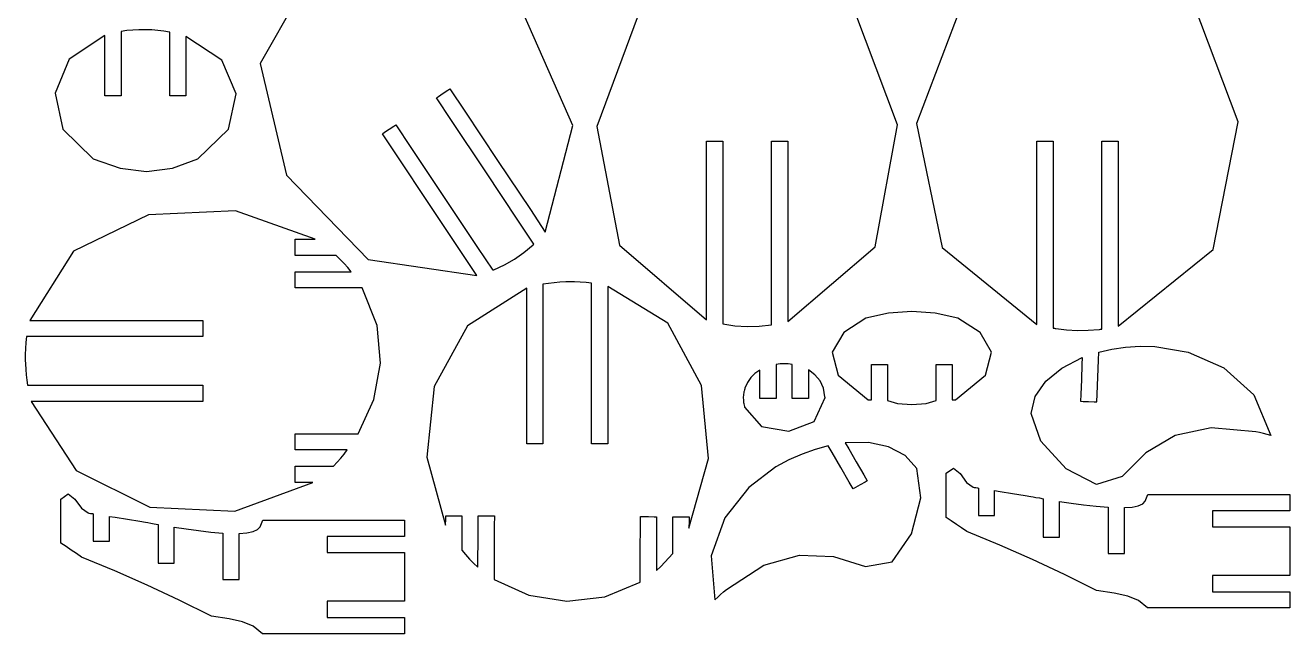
# Model space of a CAD drawing. Header units: metres. Extents: x 0 to 170079, y 0 to 115469.
# Drawn here: x 75057 to 170079, y 794 to 46532 of the extents above; entities that cross this region are included whole.
import ezdxf

# ---------------------------------------------------------------- set-up
doc = ezdxf.new("R2010")
doc.units = ezdxf.units.M

msp = doc.modelspace()

# ---------------------------------------------------------------- linework, layer by layer
at = {"layer": 'MY3DLAYER'}
for p, q in [((96901, 51008), (92704, 43666)), ((96901, 51008), (92704, 43666)), ((140598, 39053), (137400, 47579)), ((140598, 39053), (137400, 47579)), ((145358, 47929), (142042, 39151)), ((145358, 47929), (142042, 39151)), ((166207, 39280), (162813, 48240)), ((166207, 39280), (162813, 48240)), ((116199, 39001), (112537, 47294)), ((116199, 39001), (112537, 47294)), ((121124, 47281), (117998, 38927)), ((121124, 47281), (117998, 38927)), ((81035, 45769), (78352, 43995)), ((81035, 45769), (78352, 43995)), ((81035, 45058), (81035, 45769)), ((81035, 45058), (81035, 45769)), ((82684, 46129), (82254, 46068)), ((82684, 46129), (82254, 46068)), ((82254, 46068), (82254, 45310)), ((82254, 46068), (82254, 45310)), ((83132, 46171), (82684, 46129)), ((83132, 46171), (82684, 46129)), ((83597, 46194), (83132, 46171)), ((83597, 46194), (83132, 46171)), ((84080, 46196), (83597, 46194)), ((84080, 46196), (83597, 46194)), ((84561, 46178), (84080, 46196)), ((84561, 46178), (84080, 46196)), ((85025, 46141), (84561, 46178)), ((85025, 46141), (84561, 46178)), ((85473, 46086), (85025, 46141)), ((85473, 46086), (85025, 46141)), ((85903, 46014), (85473, 46086)), ((85903, 46014), (85473, 46086)), ((85904, 46013), (85903, 46014)), ((85904, 46013), (85903, 46014)), ((85907, 46012), (85904, 46013)), ((85907, 46012), (85904, 46013)), ((85911, 46012), (85907, 46012)), ((85911, 46012), (85907, 46012)), ((85912, 46011), (85911, 46012)), ((85912, 46011), (85911, 46012)), ((85912, 45263), (85912, 46011)), ((85912, 45263), (85912, 46011)), ((89827, 43898), (87131, 45685)), ((87131, 45685), (87131, 44988)), ((89827, 43898), (87131, 45685)), ((87131, 45685), (87131, 44988)), ((81035, 43495), (81035, 45058)), ((81035, 43495), (81035, 45058)), ((82254, 45310), (82254, 43645)), ((82254, 45310), (82254, 43645)), ((85912, 43617), (85912, 45263)), ((85912, 43617), (85912, 45263)), ((87131, 44988), (87131, 43454)), ((87131, 44988), (87131, 43454)), ((78352, 43995), (77295, 41430)), ((78352, 43995), (77295, 41430)), ((90910, 41382), (89827, 43898)), ((90910, 41382), (89827, 43898)), ((81035, 41932), (81035, 43495)), ((81035, 41932), (81035, 43495)), ((82254, 43645), (82254, 41979)), ((82254, 43645), (82254, 41979)), ((85912, 41970), (85912, 43617)), ((85912, 41970), (85912, 43617)), ((87131, 43454), (87131, 41919)), ((87131, 43454), (87131, 41919)), ((92704, 43666), (94698, 35270)), ((92704, 43666), (94698, 35270)), ((81035, 41222), (81035, 41932)), ((81035, 41222), (81035, 41932)), ((82254, 41979), (82254, 41222)), ((82254, 41979), (82254, 41222)), ((85912, 41222), (85912, 41970)), ((85912, 41222), (85912, 41970)), ((87131, 41919), (87131, 41222)), ((87131, 41919), (87131, 41222)), ((77295, 41430), (77889, 38715)), ((77295, 41430), (77889, 38715)), ((81226, 41222), (81035, 41222)), ((81226, 41222), (81035, 41222)), ((81645, 41222), (81226, 41222)), ((81645, 41222), (81226, 41222)), ((82064, 41222), (81645, 41222)), ((82064, 41222), (81645, 41222)), ((82254, 41222), (82064, 41222)), ((82254, 41222), (82064, 41222)), ((86103, 41222), (85912, 41222)), ((86103, 41222), (85912, 41222)), ((86522, 41222), (86103, 41222)), ((86522, 41222), (86103, 41222)), ((86941, 41222), (86522, 41222)), ((86941, 41222), (86522, 41222)), ((87131, 41222), (86941, 41222)), ((87131, 41222), (86941, 41222)), ((90324, 38718), (90910, 41382)), ((90324, 38718), (90910, 41382)), ((105950, 41085), (106109, 41190)), ((105950, 41085), (106109, 41190)), ((107094, 39366), (105950, 41085)), ((107094, 39366), (105950, 41085)), ((106109, 41190), (106458, 41423)), ((106109, 41190), (106458, 41423)), ((106458, 41423), (106806, 41655)), ((106458, 41423), (106806, 41655)), ((106806, 41655), (106965, 41760)), ((106806, 41655), (106965, 41760)), ((106965, 41760), (108086, 40077)), ((106965, 41760), (108086, 40077)), ((108086, 40077), (110551, 36375)), ((108086, 40077), (110551, 36375)), ((102747, 38953), (102906, 39058)), ((102747, 38953), (102906, 39058)), ((102906, 39058), (104043, 37350)), ((102906, 39058), (104043, 37350)), ((109612, 35585), (107094, 39366)), ((109612, 35585), (107094, 39366)), ((114136, 30990), (116199, 39001)), ((114136, 30990), (116199, 39001)), ((138915, 29866), (140598, 39053)), ((138915, 29866), (140598, 39053)), ((142042, 39151), (143949, 29817)), ((142042, 39151), (143949, 29817)), ((164328, 29671), (166207, 39280)), ((164328, 29671), (166207, 39280)), ((77889, 38715), (80153, 36489)), ((77889, 38715), (80153, 36489)), ((88012, 36489), (90324, 38718)), ((88012, 36489), (90324, 38718)), ((101891, 38383), (102049, 38488)), ((101891, 38383), (102049, 38488)), ((103000, 36716), (101891, 38383)), ((103000, 36716), (101891, 38383)), ((102049, 38488), (102398, 38721)), ((102049, 38488), (102398, 38721)), ((102398, 38721), (102747, 38953)), ((102398, 38721), (102747, 38953)), ((117998, 38927), (119709, 30004)), ((117998, 38927), (119709, 30004)), ((104043, 37350), (106545, 33593)), ((104043, 37350), (106545, 33593)), ((126254, 35715), (126254, 37813)), ((126254, 37813), (126444, 37813)), ((126254, 35715), (126254, 37813)), ((126254, 37813), (126444, 37813)), ((126444, 37813), (126863, 37813)), ((126444, 37813), (126863, 37813)), ((126863, 37813), (127282, 37813)), ((126863, 37813), (127282, 37813)), ((127282, 37813), (127473, 37813)), ((127282, 37813), (127473, 37813)), ((127473, 37813), (127473, 35668)), ((127473, 37813), (127473, 35668)), ((131131, 35656), (131131, 37813)), ((131131, 37813), (131321, 37813)), ((131131, 35656), (131131, 37813)), ((131131, 37813), (131321, 37813)), ((131321, 37813), (131740, 37813)), ((131321, 37813), (131740, 37813)), ((131740, 37813), (132159, 37813)), ((131740, 37813), (132159, 37813)), ((132159, 37813), (132350, 37813)), ((132159, 37813), (132350, 37813)), ((132350, 37813), (132350, 35696)), ((132350, 37813), (132350, 35696)), ((151080, 35660), (151080, 37813)), ((151080, 37813), (151270, 37813)), ((151080, 35660), (151080, 37813)), ((151080, 37813), (151270, 37813)), ((151270, 37813), (151689, 37813)), ((151270, 37813), (151689, 37813)), ((151689, 37813), (152109, 37813)), ((151689, 37813), (152109, 37813)), ((152109, 37813), (152299, 37813)), ((152109, 37813), (152299, 37813)), ((152299, 37813), (152299, 35620)), ((152299, 37813), (152299, 35620)), ((155957, 35608), (155957, 37813)), ((155957, 37813), (156147, 37813)), ((155957, 35608), (155957, 37813)), ((155957, 37813), (156147, 37813)), ((156147, 37813), (156566, 37813)), ((156147, 37813), (156566, 37813)), ((156566, 37813), (156985, 37813)), ((156566, 37813), (156985, 37813)), ((156985, 37813), (157176, 37813)), ((156985, 37813), (157176, 37813)), ((157176, 37813), (157176, 35641)), ((157176, 37813), (157176, 35641)), ((80153, 36489), (82179, 35787)), ((80153, 36489), (82179, 35787)), ((86109, 35787), (88012, 36489)), ((86109, 35787), (88012, 36489)), ((105442, 33050), (103000, 36716)), ((105442, 33050), (103000, 36716)), ((110551, 36375), (113016, 32673)), ((110551, 36375), (113016, 32673)), ((82179, 35787), (84165, 35552)), ((82179, 35787), (84165, 35552)), ((84165, 35552), (86109, 35787)), ((84165, 35552), (86109, 35787)), ((94698, 35270), (100816, 28920)), ((94698, 35270), (100816, 28920)), ((112129, 31804), (109612, 35585)), ((112129, 31804), (109612, 35585)), ((126254, 31098), (126254, 35715)), ((126254, 31098), (126254, 35715)), ((127473, 35668), (127473, 30949)), ((127473, 35668), (127473, 30949)), ((131131, 30909), (131131, 35656)), ((131131, 30909), (131131, 35656)), ((132350, 35696), (132350, 31037)), ((132350, 35696), (132350, 31037)), ((151080, 30923), (151080, 35660)), ((151080, 30923), (151080, 35660)), ((152299, 35620), (152299, 30794)), ((152299, 35620), (152299, 30794)), ((155957, 30755), (155957, 35608)), ((155957, 30755), (155957, 35608)), ((157176, 35641), (157176, 30862)), ((157176, 35641), (157176, 30862)), ((106545, 33593), (109046, 29835)), ((106545, 33593), (109046, 29835)), ((90848, 32593), (84311, 32294)), ((90848, 32593), (84311, 32294)), ((96840, 30442), (90848, 32593)), ((96840, 30442), (90848, 32593)), ((107883, 29383), (105442, 33050)), ((107883, 29383), (105442, 33050)), ((113016, 32673), (114136, 30990)), ((113016, 32673), (114136, 30990)), ((84311, 32294), (78676, 29546)), ((84311, 32294), (78676, 29546)), ((113274, 30086), (112129, 31804)), ((113274, 30086), (112129, 31804)), ((95328, 30251), (95328, 30442)), ((95328, 30442), (95565, 30442)), ((95328, 30251), (95328, 30442)), ((95328, 30442), (95565, 30442)), ((95565, 30442), (96084, 30442)), ((95565, 30442), (96084, 30442)), ((96084, 30442), (96604, 30442)), ((96084, 30442), (96604, 30442)), ((96604, 30442), (96840, 30442)), ((96604, 30442), (96840, 30442)), ((126254, 26482), (126254, 31098)), ((126254, 26482), (126254, 31098)), ((127473, 30949), (127473, 26230)), ((127473, 30949), (127473, 26230)), ((131131, 26162), (131131, 30909)), ((131131, 26162), (131131, 30909)), ((132350, 31037), (132350, 26378)), ((132350, 31037), (132350, 26378)), ((151080, 26185), (151080, 30923)), ((151080, 26185), (151080, 30923)), ((152299, 30794), (152299, 25969)), ((152299, 30794), (152299, 25969)), ((155957, 25902), (155957, 30755)), ((155957, 25902), (155957, 30755)), ((157176, 30862), (157176, 26082)), ((157176, 30862), (157176, 26082)), ((78676, 29546), (75390, 24347)), ((78676, 29546), (75390, 24347)), ((95328, 29832), (95328, 30251)), ((95328, 29832), (95328, 30251)), ((95328, 29413), (95328, 29832)), ((95328, 29413), (95328, 29832)), ((109046, 29835), (110184, 28127)), ((109046, 29835), (110184, 28127)), ((112532, 29452), (113212, 30022)), ((112532, 29452), (113212, 30022)), ((113212, 30022), (113221, 30032)), ((113212, 30022), (113221, 30032)), ((113221, 30032), (113243, 30054)), ((113221, 30032), (113243, 30054)), ((113243, 30054), (113264, 30076)), ((113243, 30054), (113264, 30076)), ((113264, 30076), (113274, 30086)), ((113264, 30076), (113274, 30086)), ((119709, 30004), (126254, 24383)), ((119709, 30004), (126254, 24383)), ((132350, 24260), (138915, 29866)), ((132350, 24260), (138915, 29866)), ((143949, 29817), (151080, 24032)), ((143949, 29817), (151080, 24032)), ((157176, 23910), (164328, 29671)), ((157176, 23910), (164328, 29671)), ((95328, 29223), (95328, 29413)), ((95328, 29223), (95328, 29413)), ((95812, 29223), (95328, 29223)), ((95812, 29223), (95328, 29223)), ((96874, 29223), (95812, 29223)), ((96874, 29223), (95812, 29223)), ((97937, 29223), (96874, 29223)), ((97937, 29223), (96874, 29223)), ((98420, 29223), (97937, 29223)), ((98420, 29223), (97937, 29223)), ((98722, 28935), (98420, 29223)), ((98722, 28935), (98420, 29223)), ((99011, 28636), (98722, 28935)), ((99011, 28636), (98722, 28935)), ((99288, 28326), (99011, 28636)), ((99288, 28326), (99011, 28636)), ((100816, 28920), (108993, 27717)), ((100816, 28920), (108993, 27717)), ((108993, 27717), (107883, 29383)), ((108993, 27717), (107883, 29383)), ((110268, 28157), (111068, 28528)), ((110268, 28157), (111068, 28528)), ((111068, 28528), (111820, 28957)), ((111068, 28528), (111820, 28957)), ((111820, 28957), (112532, 29452)), ((111820, 28957), (112532, 29452)), ((95328, 27814), (95328, 28004)), ((95328, 28004), (95989, 28004)), ((95328, 27814), (95328, 28004)), ((95328, 28004), (95989, 28004)), ((95328, 27394), (95328, 27814)), ((95328, 27394), (95328, 27814)), ((95989, 28004), (97441, 28004)), ((95989, 28004), (97441, 28004)), ((97441, 28004), (98893, 28004)), ((97441, 28004), (98893, 28004)), ((98893, 28004), (99553, 28004)), ((98893, 28004), (99553, 28004)), ((99553, 28004), (99288, 28326)), ((99553, 28004), (99288, 28326)), ((110184, 28127), (110197, 28132)), ((110184, 28127), (110197, 28132)), ((110197, 28132), (110226, 28142)), ((110197, 28132), (110226, 28142)), ((110226, 28142), (110255, 28153)), ((110226, 28142), (110255, 28153)), ((110255, 28153), (110268, 28157)), ((110255, 28153), (110268, 28157)), ((95328, 26975), (95328, 27394)), ((95328, 26975), (95328, 27394)), ((95328, 26785), (95328, 26975)), ((95328, 26785), (95328, 26975)), ((96116, 26785), (95328, 26785)), ((96116, 26785), (95328, 26785)), ((97848, 26785), (96116, 26785)), ((97848, 26785), (96116, 26785)), ((99581, 26785), (97848, 26785)), ((99581, 26785), (97848, 26785)), ((100368, 26785), (99581, 26785)), ((100368, 26785), (99581, 26785)), ((101501, 23952), (100368, 26785)), ((101501, 23952), (100368, 26785)), ((112737, 26768), (108280, 23928)), ((112737, 26768), (108280, 23928)), ((112737, 24938), (112737, 26768)), ((112737, 24938), (112737, 26768)), ((114370, 27128), (113957, 27062)), ((114370, 27128), (113957, 27062)), ((113957, 27062), (113957, 25186)), ((113957, 27062), (113957, 25186)), ((114793, 27180), (114370, 27128)), ((114793, 27180), (114370, 27128)), ((115226, 27217), (114793, 27180)), ((115226, 27217), (114793, 27180)), ((115668, 27239), (115226, 27217)), ((115668, 27239), (115226, 27217)), ((115721, 27243), (115668, 27239)), ((115721, 27243), (115668, 27239)), ((115773, 27245), (115721, 27243)), ((115773, 27245), (115721, 27243)), ((115826, 27247), (115773, 27245)), ((115826, 27247), (115773, 27245)), ((115879, 27247), (115826, 27247)), ((115879, 27247), (115826, 27247)), ((115881, 27247), (115879, 27247)), ((115879, 27247), (115879, 27247)), ((115881, 27247), (115879, 27247)), ((115879, 27247), (115879, 27247)), ((115882, 27247), (115881, 27247)), ((115882, 27247), (115881, 27247)), ((115882, 27247), (115882, 27247)), ((115883, 27247), (115882, 27247)), ((115882, 27247), (115882, 27247)), ((115882, 27247), (115882, 27247)), ((115883, 27247), (115882, 27247)), ((115882, 27247), (115882, 27247)), ((116330, 27246), (115883, 27247)), ((115883, 27247), (115883, 27247)), ((115883, 27247), (115883, 27247)), ((116330, 27246), (115883, 27247)), ((115883, 27247), (115883, 27247)), ((115883, 27247), (115883, 27247)), ((116768, 27229), (116330, 27246)), ((116768, 27229), (116330, 27246)), ((117196, 27196), (116768, 27229)), ((117196, 27196), (116768, 27229)), ((117614, 27147), (117196, 27196)), ((117614, 27147), (117196, 27196)), ((117614, 25258), (117614, 27147)), ((117614, 25258), (117614, 27147)), ((123352, 24129), (118833, 26903)), ((118833, 26903), (118833, 25052)), ((123352, 24129), (118833, 26903)), ((118833, 26903), (118833, 25052)), ((126254, 24383), (126254, 26482)), ((126254, 24383), (126254, 26482)), ((127473, 26230), (127473, 24085)), ((127473, 26230), (127473, 24085)), ((131131, 24004), (131131, 26162)), ((131131, 24004), (131131, 26162)), ((132350, 26378), (132350, 24260)), ((132350, 26378), (132350, 24260)), ((151080, 24032), (151080, 26185)), ((151080, 24032), (151080, 26185)), ((152299, 25969), (152299, 23775)), ((152299, 25969), (152299, 23775)), ((155957, 23696), (155957, 25902)), ((155957, 23696), (155957, 25902)), ((157176, 26082), (157176, 23910)), ((157176, 26082), (157176, 23910)), ((112737, 20913), (112737, 24938)), ((112737, 20913), (112737, 24938)), ((113957, 25186), (113957, 21059)), ((113957, 25186), (113957, 21059)), ((117614, 21102), (117614, 25258)), ((117614, 21102), (117614, 25258)), ((118833, 25052), (118833, 20980)), ((118833, 25052), (118833, 20980)), ((139933, 24882), (138233, 24506)), ((139933, 24882), (138233, 24506)), ((141682, 25007), (139933, 24882)), ((141682, 25007), (139933, 24882)), ((143431, 24882), (141682, 25007)), ((143431, 24882), (141682, 25007)), ((145131, 24506), (143431, 24882)), ((145131, 24506), (143431, 24882)), ((75390, 24347), (77424, 24347)), ((75390, 24347), (77424, 24347)), ((77424, 24347), (81901, 24347)), ((77424, 24347), (81901, 24347)), ((81901, 24347), (86377, 24347)), ((81901, 24347), (86377, 24347)), ((86377, 24347), (88412, 24347)), ((86377, 24347), (88412, 24347)), ((88412, 24347), (88412, 24157)), ((88412, 24347), (88412, 24157)), ((88412, 24157), (88412, 23738)), ((88412, 24157), (88412, 23738)), ((101763, 21132), (101501, 23952)), ((101763, 21132), (101501, 23952)), ((108280, 23928), (105777, 19369)), ((108280, 23928), (105777, 19369)), ((125872, 19464), (123352, 24129)), ((125872, 19464), (123352, 24129)), ((127473, 24085), (128387, 23946)), ((127473, 24085), (128387, 23946)), ((128387, 23946), (129294, 23885)), ((128387, 23946), (129294, 23885)), ((129294, 23885), (130205, 23904)), ((129294, 23885), (130205, 23904)), ((130205, 23904), (131131, 24004)), ((130205, 23904), (131131, 24004)), ((138233, 24506), (136560, 23432)), ((138233, 24506), (136560, 23432)), ((146804, 23432), (145131, 24506)), ((146804, 23432), (145131, 24506)), ((152299, 23775), (152330, 23769)), ((152299, 23775), (152330, 23769)), ((152330, 23769), (152398, 23755)), ((152330, 23769), (152398, 23755)), ((152398, 23755), (152465, 23742)), ((152398, 23755), (152465, 23742)), ((75157, 23128), (75107, 22689)), ((75157, 23128), (75107, 22689)), ((77228, 23128), (75157, 23128)), ((77228, 23128), (75157, 23128)), ((81784, 23128), (77228, 23128)), ((81784, 23128), (77228, 23128)), ((86341, 23128), (81784, 23128)), ((86341, 23128), (81784, 23128)), ((88412, 23128), (86341, 23128)), ((88412, 23128), (86341, 23128)), ((88412, 23738), (88412, 23319)), ((88412, 23738), (88412, 23319)), ((88412, 23319), (88412, 23128)), ((88412, 23319), (88412, 23128)), ((136560, 23432), (135706, 21962)), ((136560, 23432), (135706, 21962)), ((147659, 21962), (146804, 23432)), ((147659, 21962), (146804, 23432)), ((152465, 23742), (152496, 23736)), ((152465, 23742), (152496, 23736)), ((152496, 23736), (153308, 23641)), ((152496, 23736), (153308, 23641)), ((153308, 23641), (154126, 23596)), ((153308, 23641), (154126, 23596)), ((154126, 23596), (154945, 23602)), ((154126, 23596), (154945, 23602)), ((154945, 23602), (155759, 23664)), ((154945, 23602), (155759, 23664)), ((155759, 23664), (155790, 23669)), ((155759, 23664), (155790, 23669)), ((155790, 23669), (155858, 23680)), ((155790, 23669), (155858, 23680)), ((155858, 23680), (155926, 23691)), ((155858, 23680), (155926, 23691)), ((155926, 23691), (155957, 23696)), ((155926, 23691), (155957, 23696)), ((75074, 22241), (75057, 21783)), ((75074, 22241), (75057, 21783)), ((75107, 22689), (75074, 22241)), ((75107, 22689), (75074, 22241)), ((135706, 21962), (136157, 20234)), ((135706, 21962), (136157, 20234)), ((147207, 20234), (147659, 21962)), ((147207, 20234), (147659, 21962)), ((155703, 21369), (155726, 21952)), ((155703, 21369), (155726, 21952)), ((155726, 21952), (156711, 22174)), ((155726, 21952), (156711, 22174)), ((156711, 22174), (157749, 22324)), ((156711, 22174), (157749, 22324)), ((157749, 22324), (158833, 22400)), ((157749, 22324), (158833, 22400)), ((158833, 22400), (159954, 22395)), ((158833, 22400), (159954, 22395)), ((159954, 22395), (162460, 21970)), ((159954, 22395), (162460, 21970)), ((162460, 21970), (165120, 20793)), ((162460, 21970), (165120, 20793)), ((75057, 21783), (75059, 21315)), ((75057, 21783), (75059, 21315)), ((75059, 21315), (75059, 21315)), ((75059, 21315), (75059, 21314)), ((75059, 21315), (75059, 21315)), ((75059, 21315), (75059, 21314)), ((75059, 21314), (75059, 21313)), ((75059, 21314), (75059, 21314)), ((75059, 21314), (75059, 21314)), ((75059, 21314), (75059, 21313)), ((75059, 21314), (75059, 21314)), ((75059, 21314), (75059, 21314)), ((75059, 21313), (75059, 21312)), ((75059, 21313), (75059, 21312)), ((75059, 21312), (75059, 21311)), ((75059, 21312), (75059, 21311)), ((75059, 21311), (75059, 21310)), ((75059, 21311), (75059, 21310)), ((75059, 21310), (75059, 21253)), ((75059, 21310), (75059, 21253)), ((75059, 21253), (75061, 21196)), ((75059, 21253), (75061, 21196)), ((75061, 21196), (75064, 21140)), ((75061, 21196), (75064, 21140)), ((75064, 21140), (75068, 21083)), ((75064, 21140), (75068, 21083)), ((75068, 21083), (75090, 20668)), ((75068, 21083), (75090, 20668)), ((101254, 18400), (101763, 21132)), ((101254, 18400), (101763, 21132)), ((112737, 16887), (112737, 20913)), ((112737, 16887), (112737, 20913)), ((113957, 21059), (113957, 16933)), ((113957, 21059), (113957, 16933)), ((117614, 16946), (117614, 21102)), ((117614, 16946), (117614, 21102)), ((118833, 20980), (118833, 16908)), ((118833, 20980), (118833, 16908)), ((131779, 21072), (131475, 21037)), ((131779, 21072), (131475, 21037)), ((131475, 21037), (131475, 20636)), ((131475, 21037), (131475, 20636)), ((132085, 21084), (131779, 21072)), ((132085, 21084), (131779, 21072)), ((132391, 21073), (132085, 21084)), ((132391, 21073), (132085, 21084)), ((132695, 21039), (132391, 21073)), ((132695, 21039), (132391, 21073)), ((132695, 20638), (132695, 21039)), ((132695, 20638), (132695, 21039)), ((138640, 20610), (138640, 21022)), ((138640, 21022), (138830, 21022)), ((138640, 20610), (138640, 21022)), ((138640, 21022), (138830, 21022)), ((138830, 21022), (139249, 21022)), ((138830, 21022), (139249, 21022)), ((139249, 21022), (139668, 21022)), ((139249, 21022), (139668, 21022)), ((139668, 21022), (139859, 21022)), ((139668, 21022), (139859, 21022)), ((139859, 21022), (139859, 20602)), ((139859, 21022), (139859, 20602)), ((143505, 20602), (143505, 21022)), ((143505, 21022), (143696, 21022)), ((143505, 20602), (143505, 21022)), ((143505, 21022), (143696, 21022)), ((143696, 21022), (144115, 21022)), ((143696, 21022), (144115, 21022)), ((144115, 21022), (144534, 21022)), ((144115, 21022), (144534, 21022)), ((144534, 21022), (144724, 21022)), ((144534, 21022), (144724, 21022)), ((144724, 21022), (144724, 20610)), ((144724, 21022), (144724, 20610)), ((152942, 20761), (154490, 21546)), ((152942, 20761), (154490, 21546)), ((154469, 21033), (154424, 19906)), ((154469, 21033), (154424, 19906)), ((154490, 21546), (154469, 21033)), ((154490, 21546), (154469, 21033)), ((155651, 20085), (155703, 21369)), ((155651, 20085), (155703, 21369)), ((75090, 20668), (75125, 20261)), ((75090, 20668), (75125, 20261)), ((75125, 20261), (75172, 19862)), ((75125, 20261), (75172, 19862)), ((129573, 20049), (129320, 19682)), ((129573, 20049), (129320, 19682)), ((129889, 20360), (129573, 20049)), ((129889, 20360), (129573, 20049)), ((130256, 20616), (129889, 20360)), ((130256, 20616), (129889, 20360)), ((130256, 20281), (130256, 20616)), ((130256, 20281), (130256, 20616)), ((130256, 19544), (130256, 20281)), ((130256, 19544), (130256, 20281)), ((131475, 20636), (131475, 19755)), ((131475, 20636), (131475, 19755)), ((132695, 19755), (132695, 20638)), ((132695, 19755), (132695, 20638)), ((134398, 20266), (133914, 20622)), ((133914, 20622), (133914, 20286)), ((134398, 20266), (133914, 20622)), ((133914, 20622), (133914, 20286)), ((133914, 20286), (133914, 19547)), ((133914, 20286), (133914, 19547)), ((134783, 19809), (134398, 20266)), ((134783, 19809), (134398, 20266)), ((136157, 20234), (138402, 18386)), ((136157, 20234), (138402, 18386)), ((138640, 19704), (138640, 20610)), ((138640, 19704), (138640, 20610)), ((139859, 20602), (139859, 19678)), ((139859, 20602), (139859, 19678)), ((143505, 19678), (143505, 20602)), ((143505, 19678), (143505, 20602)), ((144724, 20610), (144724, 19704)), ((144724, 20610), (144724, 19704)), ((144962, 18386), (147207, 20234)), ((144962, 18386), (147207, 20234)), ((151743, 19776), (152942, 20761)), ((151743, 19776), (152942, 20761)), ((155599, 18801), (155651, 20085)), ((155599, 18801), (155651, 20085)), ((165120, 20793), (167372, 18740)), ((165120, 20793), (167372, 18740)), ((75172, 19862), (75232, 19471)), ((75172, 19862), (75232, 19471)), ((75232, 19471), (77291, 19471)), ((75232, 19471), (77291, 19471)), ((77291, 19471), (81822, 19471)), ((77291, 19471), (81822, 19471)), ((81822, 19471), (86352, 19471)), ((81822, 19471), (86352, 19471)), ((86352, 19471), (88412, 19471)), ((86352, 19471), (88412, 19471)), ((88412, 19471), (88412, 19281)), ((88412, 19471), (88412, 19281)), ((88412, 19281), (88412, 18862)), ((88412, 19281), (88412, 18862)), ((105777, 19369), (105232, 14057)), ((105777, 19369), (105232, 14057)), ((126398, 13976), (125872, 19464)), ((126398, 13976), (125872, 19464)), ((129075, 19017), (129064, 18972)), ((129075, 19017), (129064, 18972)), ((129100, 19115), (129075, 19017)), ((129100, 19115), (129075, 19017)), ((129125, 19213), (129100, 19115)), ((129125, 19213), (129100, 19115)), ((129137, 19257), (129125, 19213)), ((129137, 19257), (129125, 19213)), ((129138, 19260), (129137, 19260)), ((129137, 19260), (129137, 19259)), ((129138, 19260), (129137, 19260)), ((129137, 19260), (129137, 19259)), ((129137, 19259), (129137, 19258)), ((129137, 19259), (129137, 19258)), ((129137, 19258), (129137, 19257)), ((129137, 19258), (129137, 19257)), ((129320, 19682), (129138, 19260)), ((129320, 19682), (129138, 19260)), ((130256, 18807), (130256, 19544)), ((130256, 18807), (130256, 19544)), ((131475, 19755), (131475, 18873)), ((131475, 19755), (131475, 18873)), ((132695, 18873), (132695, 19755)), ((132695, 18873), (132695, 19755)), ((133914, 19547), (133914, 18808)), ((133914, 19547), (133914, 18808)), ((135043, 19251), (134783, 19809)), ((135043, 19251), (134783, 19809)), ((135154, 18593), (135043, 19251)), ((135154, 18593), (135043, 19251)), ((138640, 18798), (138640, 19704)), ((138640, 18798), (138640, 19704)), ((139859, 19678), (139859, 18754)), ((139859, 19678), (139859, 18754)), ((143505, 18754), (143505, 19678)), ((143505, 18754), (143505, 19678)), ((144724, 19704), (144724, 18798)), ((144724, 19704), (144724, 18798)), ((150955, 18625), (151743, 19776)), ((150955, 18625), (151743, 19776)), ((154424, 19906), (154378, 18779)), ((154424, 19906), (154378, 18779)), ((77525, 18252), (75509, 18252)), ((75509, 18252), (78876, 13051)), ((77525, 18252), (75509, 18252)), ((75509, 18252), (78876, 13051)), ((81960, 18252), (77525, 18252)), ((81960, 18252), (77525, 18252)), ((86396, 18252), (81960, 18252)), ((86396, 18252), (81960, 18252)), ((88412, 18252), (86396, 18252)), ((88412, 18252), (86396, 18252)), ((88412, 18862), (88412, 18443)), ((88412, 18862), (88412, 18443)), ((88412, 18443), (88412, 18252)), ((88412, 18443), (88412, 18252)), ((100074, 15827), (101254, 18400)), ((100074, 15827), (101254, 18400)), ((129028, 18749), (129014, 18546)), ((129028, 18749), (129014, 18546)), ((129014, 18546), (129019, 18343)), ((129014, 18546), (129019, 18343)), ((129019, 18343), (129041, 18135)), ((129019, 18343), (129041, 18135)), ((129059, 18954), (129028, 18749)), ((129059, 18954), (129028, 18749)), ((129041, 18135), (129042, 18133)), ((129041, 18135), (129042, 18133)), ((129042, 18133), (129043, 18126)), ((129042, 18133), (129043, 18126)), ((129043, 18126), (129044, 18120)), ((129043, 18126), (129044, 18120)), ((129044, 18120), (129045, 18117)), ((129044, 18120), (129045, 18117)), ((129045, 18117), (129055, 18072)), ((129045, 18117), (129055, 18072)), ((129055, 18072), (129077, 17974)), ((129055, 18072), (129077, 17974)), ((129060, 18957), (129059, 18954)), ((129060, 18957), (129059, 18954)), ((129061, 18963), (129060, 18957)), ((129061, 18963), (129060, 18957)), ((129063, 18969), (129061, 18963)), ((129063, 18969), (129061, 18963)), ((129064, 18972), (129063, 18969)), ((129064, 18972), (129063, 18969)), ((130256, 18472), (130256, 18807)), ((130256, 18472), (130256, 18807)), ((130447, 18472), (130256, 18472)), ((130447, 18472), (130256, 18472)), ((130866, 18472), (130447, 18472)), ((130866, 18472), (130447, 18472)), ((131285, 18472), (130866, 18472)), ((131285, 18472), (130866, 18472)), ((131475, 18472), (131285, 18472)), ((131475, 18472), (131285, 18472)), ((131475, 18873), (131475, 18472)), ((131475, 18873), (131475, 18472)), ((132695, 18472), (132695, 18873)), ((132695, 18472), (132695, 18873)), ((132885, 18472), (132695, 18472)), ((132885, 18472), (132695, 18472)), ((133304, 18472), (132885, 18472)), ((133304, 18472), (132885, 18472)), ((133723, 18472), (133304, 18472)), ((133723, 18472), (133304, 18472)), ((133914, 18472), (133723, 18472)), ((133914, 18472), (133723, 18472)), ((133914, 18808), (133914, 18472)), ((133914, 18808), (133914, 18472)), ((134348, 16738), (135156, 18541)), ((134348, 16738), (135156, 18541)), ((135155, 18580), (135154, 18593)), ((135155, 18580), (135154, 18593)), ((135156, 18567), (135155, 18580)), ((135156, 18567), (135155, 18580)), ((135156, 18555), (135156, 18567)), ((135156, 18555), (135156, 18567)), ((135156, 18542), (135156, 18555)), ((135156, 18542), (135156, 18555)), ((135156, 18541), (135156, 18542)), ((135156, 18542), (135156, 18542)), ((135156, 18542), (135156, 18542)), ((135156, 18542), (135156, 18542)), ((135156, 18541), (135156, 18542)), ((135156, 18542), (135156, 18542)), ((135156, 18542), (135156, 18542)), ((135156, 18542), (135156, 18542)), ((135156, 18541), (135156, 18541)), ((135156, 18541), (135156, 18541)), ((135156, 18541), (135156, 18541)), ((135156, 18541), (135156, 18541)), ((135156, 18541), (135156, 18541)), ((135156, 18541), (135156, 18541)), ((135156, 18541), (135156, 18541)), ((135156, 18541), (135156, 18541)), ((138402, 18386), (138439, 18386)), ((138402, 18386), (138439, 18386)), ((138439, 18386), (138521, 18386)), ((138439, 18386), (138521, 18386)), ((138521, 18386), (138603, 18386)), ((138521, 18386), (138603, 18386)), ((138603, 18386), (138640, 18386)), ((138603, 18386), (138640, 18386)), ((138640, 18386), (138640, 18798)), ((138640, 18386), (138640, 18798)), ((139859, 18754), (139859, 18334)), ((139859, 18754), (139859, 18334)), ((139859, 18334), (140611, 18097)), ((139859, 18334), (140611, 18097)), ((140611, 18097), (141682, 18018)), ((140611, 18097), (141682, 18018)), ((141682, 18018), (142753, 18097)), ((141682, 18018), (142753, 18097)), ((142753, 18097), (143505, 18334)), ((142753, 18097), (143505, 18334)), ((143505, 18334), (143505, 18754)), ((143505, 18334), (143505, 18754)), ((144724, 18798), (144724, 18386)), ((144724, 18798), (144724, 18386)), ((144724, 18386), (144762, 18386)), ((144724, 18386), (144762, 18386)), ((144762, 18386), (144843, 18386)), ((144762, 18386), (144843, 18386)), ((144843, 18386), (144925, 18386)), ((144843, 18386), (144925, 18386)), ((144925, 18386), (144962, 18386)), ((144925, 18386), (144962, 18386)), ((150642, 17343), (150955, 18625)), ((150642, 17343), (150955, 18625)), ((154378, 18779), (154357, 18267)), ((154378, 18779), (154357, 18267)), ((154357, 18267), (154548, 18259)), ((154357, 18267), (154548, 18259)), ((154548, 18259), (154966, 18242)), ((154548, 18259), (154966, 18242)), ((154966, 18242), (155385, 18225)), ((154966, 18242), (155385, 18225)), ((155385, 18225), (155576, 18217)), ((155385, 18225), (155576, 18217)), ((155576, 18217), (155599, 18801)), ((155576, 18217), (155599, 18801)), ((167372, 18740), (168656, 15687)), ((167372, 18740), (168656, 15687)), ((129077, 17974), (129098, 17876)), ((129077, 17974), (129098, 17876)), ((129098, 17876), (129108, 17832)), ((129098, 17876), (129108, 17832)), ((129108, 17832), (129108, 17831)), ((129108, 17832), (129108, 17831)), ((129108, 17831), (129108, 17830)), ((129108, 17831), (129108, 17830)), ((129108, 17830), (129109, 17829)), ((129108, 17830), (129109, 17829)), ((129109, 17829), (129109, 17829)), ((129109, 17829), (130383, 16383)), ((129109, 17829), (129109, 17829)), ((129109, 17829), (130383, 16383)), ((151387, 15259), (150642, 17343)), ((151387, 15259), (150642, 17343)), ((112737, 15057), (112737, 16887)), ((112737, 15057), (112737, 16887)), ((113957, 16933), (113957, 15057)), ((113957, 16933), (113957, 15057)), ((117614, 15057), (117614, 16946)), ((117614, 15057), (117614, 16946)), ((118833, 16908), (118833, 15057)), ((118833, 16908), (118833, 15057)), ((130383, 16383), (132443, 16019)), ((130383, 16383), (132443, 16019)), ((132443, 16019), (134348, 16738)), ((132443, 16019), (134348, 16738)), ((164187, 16274), (161465, 15683)), ((164187, 16274), (161465, 15683)), ((167527, 15979), (164187, 16274)), ((167527, 15979), (164187, 16274)), ((95339, 15637), (95339, 15827)), ((95339, 15827), (96079, 15827)), ((95339, 15637), (95339, 15827)), ((95339, 15827), (96079, 15827)), ((95339, 15218), (95339, 15637)), ((95339, 15218), (95339, 15637)), ((95339, 14799), (95339, 15218)), ((95339, 14799), (95339, 15218)), ((96079, 15827), (97707, 15827)), ((96079, 15827), (97707, 15827)), ((97707, 15827), (99334, 15827)), ((97707, 15827), (99334, 15827)), ((99334, 15827), (100074, 15827)), ((99334, 15827), (100074, 15827)), ((153271, 13182), (151387, 15259)), ((153271, 13182), (151387, 15259)), ((161465, 15683), (159263, 14400)), ((161465, 15683), (159263, 14400)), ((167815, 15913), (167527, 15979)), ((167815, 15913), (167527, 15979)), ((168099, 15843), (167815, 15913)), ((168099, 15843), (167815, 15913)), ((168380, 15767), (168099, 15843)), ((168380, 15767), (168099, 15843)), ((168656, 15687), (168380, 15767)), ((168656, 15687), (168380, 15767)), ((95339, 14608), (95339, 14799)), ((95339, 14608), (95339, 14799)), ((95951, 14608), (95339, 14608)), ((95951, 14608), (95339, 14608)), ((97295, 14608), (95951, 14608)), ((97295, 14608), (95951, 14608)), ((98640, 14608), (97295, 14608)), ((98640, 14608), (97295, 14608)), ((99252, 14608), (98640, 14608)), ((99252, 14608), (98640, 14608)), ((98759, 13988), (99010, 14296)), ((98759, 13988), (99010, 14296)), ((99010, 14296), (99252, 14608)), ((99010, 14296), (99252, 14608)), ((112928, 15057), (112737, 15057)), ((112928, 15057), (112737, 15057)), ((113347, 15057), (112928, 15057)), ((113347, 15057), (112928, 15057)), ((113766, 15057), (113347, 15057)), ((113766, 15057), (113347, 15057)), ((113957, 15057), (113766, 15057)), ((113957, 15057), (113766, 15057)), ((117805, 15057), (117614, 15057)), ((117805, 15057), (117614, 15057)), ((118224, 15057), (117805, 15057)), ((118224, 15057), (117805, 15057)), ((118643, 15057), (118224, 15057)), ((118643, 15057), (118224, 15057)), ((118833, 15057), (118643, 15057)), ((118833, 15057), (118643, 15057)), ((133437, 14303), (132443, 13864)), ((133437, 14303), (132443, 13864)), ((134426, 14653), (133437, 14303)), ((134426, 14653), (133437, 14303)), ((135400, 14916), (134426, 14653)), ((135400, 14916), (134426, 14653)), ((135693, 14411), (135400, 14916)), ((135693, 14411), (135400, 14916)), ((136338, 13299), (135693, 14411)), ((136338, 13299), (135693, 14411)), ((138419, 15161), (136683, 15133)), ((138419, 15161), (136683, 15133)), ((136683, 15133), (136941, 14690)), ((136683, 15133), (136941, 14690)), ((136941, 14690), (137507, 13714)), ((136941, 14690), (137507, 13714)), ((139939, 14849), (138419, 15161)), ((139939, 14849), (138419, 15161)), ((141172, 14198), (139939, 14849)), ((141172, 14198), (139939, 14849)), ((159263, 14400), (157480, 12620)), ((159263, 14400), (157480, 12620)), ((95339, 13199), (95339, 13389)), ((95339, 13389), (95791, 13389)), ((95339, 13199), (95339, 13389)), ((95339, 13389), (95791, 13389)), ((95791, 13389), (96785, 13389)), ((95791, 13389), (96785, 13389)), ((96785, 13389), (97779, 13389)), ((96785, 13389), (97779, 13389)), ((97779, 13389), (98231, 13389)), ((97779, 13389), (98231, 13389)), ((98231, 13389), (98500, 13686)), ((98231, 13389), (98500, 13686)), ((98500, 13686), (98759, 13988)), ((98500, 13686), (98759, 13988)), ((105232, 14057), (106648, 8961)), ((105232, 14057), (106648, 8961)), ((124935, 8734), (126398, 13976)), ((124935, 8734), (126398, 13976)), ((131454, 13337), (129435, 11793)), ((131454, 13337), (129435, 11793)), ((132443, 13864), (131454, 13337)), ((132443, 13864), (131454, 13337)), ((137507, 13714), (138073, 12738)), ((137507, 13714), (138073, 12738)), ((142047, 13210), (141172, 14198)), ((142047, 13210), (141172, 14198)), ((78876, 13051), (84420, 10304)), ((78876, 13051), (84420, 10304)), ((95339, 12780), (95339, 13199)), ((95339, 12780), (95339, 13199)), ((95339, 12361), (95339, 12780)), ((95339, 12361), (95339, 12780)), ((95339, 12170), (95339, 12361)), ((95339, 12170), (95339, 12361)), ((136982, 12188), (136338, 13299)), ((136982, 12188), (136338, 13299)), ((138073, 12738), (138330, 12294)), ((138073, 12738), (138330, 12294)), ((142360, 11019), (142047, 13210)), ((142360, 11019), (142047, 13210)), ((144255, 12854), (144805, 13249)), ((144255, 12854), (144805, 13249)), ((144255, 12025), (144255, 12854)), ((144255, 12025), (144255, 12854)), ((144805, 13249), (145305, 12838)), ((144805, 13249), (145305, 12838)), ((145305, 12838), (145791, 12172)), ((145305, 12838), (145791, 12172)), ((155550, 12004), (153271, 13182)), ((155550, 12004), (153271, 13182)), ((157480, 12620), (155550, 12004)), ((157480, 12620), (155550, 12004)), ((90799, 10011), (96669, 12170)), ((90799, 10011), (96669, 12170)), ((95547, 12170), (95339, 12170)), ((95547, 12170), (95339, 12170)), ((96004, 12170), (95547, 12170)), ((96004, 12170), (95547, 12170)), ((96461, 12170), (96004, 12170)), ((96461, 12170), (96004, 12170)), ((96669, 12170), (96461, 12170)), ((96669, 12170), (96461, 12170)), ((129435, 11793), (127631, 9511)), ((129435, 11793), (127631, 9511)), ((137275, 11683), (136982, 12188)), ((137275, 11683), (136982, 12188)), ((137440, 11778), (137275, 11683)), ((137440, 11778), (137275, 11683)), ((137803, 11989), (137440, 11778)), ((137803, 11989), (137440, 11778)), ((138165, 12199), (137803, 11989)), ((138165, 12199), (137803, 11989)), ((138330, 12294), (138165, 12199)), ((138330, 12294), (138165, 12199)), ((144255, 11195), (144255, 12025)), ((144255, 11195), (144255, 12025)), ((145791, 12172), (146297, 11807)), ((145791, 12172), (146297, 11807)), ((146297, 11807), (146357, 11797)), ((146297, 11807), (146357, 11797)), ((146357, 11797), (146488, 11776)), ((146357, 11797), (146488, 11776)), ((146488, 11776), (146620, 11756)), ((146488, 11776), (146620, 11756)), ((146620, 11756), (146679, 11746)), ((146620, 11756), (146679, 11746)), ((146679, 11746), (146679, 11424)), ((146679, 11746), (146679, 11424)), ((146679, 11424), (146679, 10716)), ((146679, 11424), (146679, 10716)), ((147898, 11261), (147898, 11552)), ((147898, 11552), (148323, 11485)), ((147898, 11261), (147898, 11552)), ((147898, 11552), (148323, 11485)), ((148323, 11485), (149256, 11337)), ((148323, 11485), (149256, 11337)), ((77735, 10919), (78285, 11314)), ((77735, 10919), (78285, 11314)), ((77735, 10089), (77735, 10919)), ((77735, 10089), (77735, 10919)), ((78285, 11314), (78785, 10903)), ((78285, 11314), (78785, 10903)), ((78785, 10903), (79271, 10237)), ((78785, 10903), (79271, 10237)), ((141663, 8303), (142360, 11019)), ((141663, 8303), (142360, 11019)), ((144255, 10365), (144255, 11195)), ((144255, 10365), (144255, 11195)), ((146679, 10716), (146679, 10007)), ((146679, 10716), (146679, 10007)), ((147898, 10619), (147898, 11261)), ((147898, 10619), (147898, 11261)), ((147898, 9977), (147898, 10619)), ((147898, 9977), (147898, 10619)), ((149256, 11337), (150190, 11189)), ((149256, 11337), (150190, 11189)), ((150190, 11189), (150614, 11121)), ((150190, 11189), (150614, 11121)), ((150614, 11121), (150793, 11087)), ((150614, 11121), (150793, 11087)), ((150793, 11087), (151012, 11046)), ((150793, 11087), (151012, 11046)), ((151012, 11046), (151267, 10998)), ((151012, 11046), (151267, 10998)), ((151267, 10998), (151556, 10946)), ((151267, 10998), (151556, 10946)), ((151556, 10946), (151556, 10493)), ((151556, 10946), (151556, 10493)), ((151556, 10493), (151556, 9495)), ((151556, 10493), (151556, 9495)), ((152775, 10317), (152775, 10738)), ((152775, 10738), (153658, 10603)), ((152775, 10317), (152775, 10738)), ((152775, 10738), (153658, 10603)), ((153658, 10603), (154587, 10477)), ((153658, 10603), (154587, 10477)), ((154587, 10477), (155524, 10372)), ((154587, 10477), (155524, 10372)), ((158700, 10409), (159038, 10556)), ((158700, 10409), (159038, 10556)), ((159038, 10556), (159223, 10766)), ((159038, 10556), (159223, 10766)), ((159223, 10766), (159275, 10891)), ((159223, 10766), (159275, 10891)), ((159275, 10891), (159326, 11015)), ((159275, 10891), (159326, 11015)), ((159326, 11015), (159376, 11138)), ((159326, 11015), (159376, 11138)), ((159376, 11138), (159426, 11262)), ((159376, 11138), (159426, 11262)), ((159426, 11262), (161091, 11262)), ((159426, 11262), (161091, 11262)), ((161091, 11262), (164752, 11262)), ((161091, 11262), (164752, 11262)), ((164752, 11262), (168414, 11262)), ((164752, 11262), (168414, 11262)), ((168414, 11262), (170079, 11262)), ((168414, 11262), (170079, 11262)), ((170079, 11262), (170079, 11071)), ((170079, 11262), (170079, 11071)), ((170079, 11071), (170079, 10652)), ((170079, 11071), (170079, 10652)), ((170079, 10652), (170079, 10233)), ((170079, 10652), (170079, 10233)), ((77735, 9260), (77735, 10089)), ((77735, 9260), (77735, 10089)), ((79271, 10237), (79777, 9872)), ((79271, 10237), (79777, 9872)), ((79777, 9872), (79837, 9862)), ((79777, 9872), (79837, 9862)), ((79837, 9862), (79968, 9841)), ((79837, 9862), (79968, 9841)), ((79968, 9841), (80099, 9820)), ((79968, 9841), (80099, 9820)), ((80099, 9820), (80159, 9811)), ((80099, 9820), (80159, 9811)), ((80159, 9811), (80159, 9489)), ((80159, 9811), (80159, 9489)), ((81378, 9326), (81378, 9617)), ((81378, 9617), (81802, 9550)), ((81378, 9326), (81378, 9617)), ((81378, 9617), (81802, 9550)), ((81802, 9550), (82736, 9402)), ((81802, 9550), (82736, 9402)), ((84420, 10304), (90799, 10011)), ((84420, 10304), (90799, 10011)), ((106649, 9310), (106650, 9550)), ((106649, 9310), (106650, 9550)), ((106650, 9550), (106651, 9660)), ((106650, 9550), (106651, 9660)), ((106651, 9660), (106841, 9659)), ((106651, 9660), (106841, 9659)), ((106841, 9659), (107260, 9657)), ((106841, 9659), (107260, 9657)), ((107260, 9657), (107679, 9655)), ((107260, 9657), (107679, 9655)), ((107679, 9655), (107870, 9654)), ((107679, 9655), (107870, 9654)), ((107870, 9654), (107868, 9252)), ((107870, 9654), (107868, 9252)), ((109086, 9047), (109089, 9649)), ((109086, 9047), (109089, 9649)), ((109089, 9649), (109279, 9648)), ((109089, 9649), (109279, 9648)), ((109279, 9648), (109698, 9647)), ((109279, 9648), (109698, 9647)), ((109698, 9647), (110118, 9645)), ((109698, 9647), (110118, 9645)), ((110118, 9645), (110308, 9644)), ((110118, 9645), (110308, 9644)), ((110308, 9644), (110305, 8899)), ((110308, 9644), (110305, 8899)), ((121278, 8826), (121281, 9598)), ((121278, 8826), (121281, 9598)), ((121281, 9598), (121471, 9597)), ((121281, 9598), (121471, 9597)), ((121471, 9597), (121890, 9595)), ((121471, 9597), (121890, 9595)), ((121890, 9595), (122309, 9593)), ((121890, 9595), (122309, 9593)), ((122309, 9593), (122500, 9593)), ((122309, 9593), (122500, 9593)), ((122500, 9593), (122497, 8962)), ((122500, 9593), (122497, 8962)), ((123717, 9157), (123719, 9587)), ((123717, 9157), (123719, 9587)), ((123719, 9587), (123910, 9587)), ((123719, 9587), (123910, 9587)), ((123910, 9587), (124329, 9585)), ((123910, 9587), (124329, 9585)), ((124329, 9585), (124748, 9583)), ((124329, 9585), (124748, 9583)), ((124748, 9583), (124938, 9582)), ((124748, 9583), (124938, 9582)), ((124938, 9582), (124938, 9450)), ((124938, 9582), (124938, 9450)), ((127631, 9511), (126596, 6644)), ((127631, 9511), (126596, 6644)), ((144255, 9536), (144255, 10365)), ((144255, 9536), (144255, 10365)), ((144645, 9274), (144255, 9536)), ((144645, 9274), (144255, 9536)), ((146679, 10007), (146679, 9685)), ((146679, 10007), (146679, 9685)), ((146679, 9685), (146870, 9685)), ((146679, 9685), (146870, 9685)), ((146870, 9685), (147289, 9685)), ((146870, 9685), (147289, 9685)), ((147289, 9685), (147708, 9685)), ((147289, 9685), (147708, 9685)), ((147708, 9685), (147898, 9685)), ((147708, 9685), (147898, 9685)), ((147898, 9685), (147898, 9977)), ((147898, 9685), (147898, 9977)), ((152775, 9391), (152775, 10317)), ((152775, 9391), (152775, 10317)), ((155524, 10372), (156433, 10300)), ((155524, 10372), (156433, 10300)), ((156433, 10300), (156433, 9756)), ((156433, 10300), (156433, 9756)), ((156433, 9756), (156433, 8558)), ((156433, 9756), (156433, 8558)), ((157652, 10275), (158230, 10317)), ((157652, 10275), (158230, 10317)), ((157652, 9735), (157652, 10275)), ((157652, 9735), (157652, 10275)), ((157652, 8546), (157652, 9735)), ((157652, 8546), (157652, 9735)), ((158230, 10317), (158700, 10409)), ((158230, 10317), (158700, 10409)), ((165180, 10043), (164273, 10043)), ((164273, 10043), (164273, 9852)), ((165180, 10043), (164273, 10043)), ((164273, 10043), (164273, 9852)), ((164273, 9852), (164273, 9433)), ((164273, 9852), (164273, 9433)), ((167176, 10043), (165180, 10043)), ((167176, 10043), (165180, 10043)), ((169171, 10043), (167176, 10043)), ((169171, 10043), (167176, 10043)), ((170079, 10043), (169171, 10043)), ((170079, 10043), (169171, 10043)), ((170079, 10233), (170079, 10043)), ((170079, 10233), (170079, 10043)), ((77735, 8430), (77735, 9260)), ((77735, 8430), (77735, 9260)), ((80159, 9489), (80159, 8781)), ((80159, 9489), (80159, 8781)), ((80159, 8781), (80159, 8072)), ((80159, 8781), (80159, 8072)), ((81378, 8684), (81378, 9326)), ((81378, 8684), (81378, 9326)), ((81378, 8042), (81378, 8684)), ((81378, 8042), (81378, 8684)), ((82736, 9402), (83670, 9254)), ((82736, 9402), (83670, 9254)), ((83670, 9254), (84094, 9186)), ((83670, 9254), (84094, 9186)), ((84094, 9186), (84273, 9152)), ((84094, 9186), (84273, 9152)), ((84273, 9152), (84492, 9111)), ((84273, 9152), (84492, 9111)), ((84492, 9111), (84747, 9063)), ((84492, 9111), (84747, 9063)), ((84747, 9063), (85036, 9011)), ((84747, 9063), (85036, 9011)), ((85036, 9011), (85036, 8557)), ((85036, 9011), (85036, 8557)), ((85036, 8557), (85036, 7560)), ((85036, 8557), (85036, 7560)), ((86255, 8382), (86255, 8803)), ((86255, 8803), (87138, 8668)), ((86255, 8382), (86255, 8803)), ((86255, 8803), (87138, 8668)), ((87138, 8668), (88067, 8542)), ((87138, 8668), (88067, 8542)), ((92180, 8474), (92518, 8621)), ((92180, 8474), (92518, 8621)), ((92518, 8621), (92703, 8831)), ((92518, 8621), (92703, 8831)), ((92703, 8831), (92755, 8956)), ((92703, 8831), (92755, 8956)), ((92755, 8956), (92806, 9080)), ((92755, 8956), (92806, 9080)), ((92806, 9080), (92856, 9203)), ((92806, 9080), (92856, 9203)), ((92856, 9203), (92906, 9327)), ((92856, 9203), (92906, 9327)), ((92906, 9327), (94570, 9327)), ((92906, 9327), (94570, 9327)), ((94570, 9327), (98232, 9327)), ((94570, 9327), (98232, 9327)), ((98232, 9327), (101894, 9327)), ((98232, 9327), (101894, 9327)), ((101894, 9327), (103558, 9327)), ((101894, 9327), (103558, 9327)), ((103558, 9327), (103558, 9136)), ((103558, 9327), (103558, 9136)), ((103558, 9136), (103558, 8717)), ((103558, 9136), (103558, 8717)), ((103558, 8717), (103558, 8298)), ((103558, 8717), (103558, 8298)), ((106648, 9070), (106649, 9310)), ((106648, 9070), (106649, 9310)), ((106648, 8961), (106648, 9070)), ((106648, 8961), (106648, 9070)), ((107868, 9252), (107864, 8366)), ((107868, 9252), (107864, 8366)), ((109081, 7721), (109086, 9047)), ((109081, 7721), (109086, 9047)), ((110305, 8899), (110298, 7259)), ((110305, 8899), (110298, 7259)), ((121270, 7129), (121278, 8826)), ((121270, 7129), (121278, 8826)), ((122497, 8962), (122491, 7576)), ((122497, 8962), (122491, 7576)), ((123713, 8211), (123717, 9157)), ((123713, 8211), (123717, 9157)), ((124937, 9158), (124935, 8866)), ((124937, 9158), (124935, 8866)), ((124935, 8866), (124935, 8734)), ((124935, 8866), (124935, 8734)), ((124938, 9450), (124937, 9158)), ((124938, 9450), (124937, 9158)), ((145034, 9012), (144645, 9274)), ((145034, 9012), (144645, 9274)), ((145424, 8750), (145034, 9012)), ((145424, 8750), (145034, 9012)), ((145814, 8489), (145424, 8750)), ((145814, 8489), (145424, 8750)), ((151556, 9495), (151556, 8497)), ((151556, 9495), (151556, 8497)), ((152775, 8465), (152775, 9391)), ((152775, 8465), (152775, 9391)), ((156433, 8558), (156433, 7361)), ((156433, 8558), (156433, 7361)), ((164273, 9433), (164273, 9014)), ((164273, 9433), (164273, 9014)), ((164273, 9014), (164273, 8824)), ((164273, 9014), (164273, 8824)), ((164273, 8824), (165180, 8824)), ((164273, 8824), (165180, 8824)), ((165180, 8824), (167176, 8824)), ((165180, 8824), (167176, 8824)), ((167176, 8824), (169171, 8824)), ((167176, 8824), (169171, 8824)), ((169171, 8824), (170079, 8824)), ((169171, 8824), (170079, 8824)), ((170079, 8824), (170079, 8253)), ((170079, 8824), (170079, 8253)), ((77735, 7601), (77735, 8430)), ((77735, 7601), (77735, 8430)), ((80159, 8072), (80159, 7750)), ((80159, 8072), (80159, 7750)), ((80159, 7750), (80349, 7750)), ((80159, 7750), (80349, 7750)), ((80349, 7750), (80769, 7750)), ((80349, 7750), (80769, 7750)), ((80769, 7750), (81188, 7750)), ((80769, 7750), (81188, 7750)), ((81188, 7750), (81378, 7750)), ((81188, 7750), (81378, 7750)), ((81378, 7750), (81378, 8042)), ((81378, 7750), (81378, 8042)), ((86255, 7456), (86255, 8382)), ((86255, 7456), (86255, 8382)), ((88067, 8542), (89004, 8437)), ((88067, 8542), (89004, 8437)), ((89004, 8437), (89913, 8365)), ((89004, 8437), (89913, 8365)), ((89913, 8365), (89913, 7820)), ((89913, 8365), (89913, 7820)), ((89913, 7820), (89913, 6623)), ((89913, 7820), (89913, 6623)), ((91132, 8340), (91710, 8382)), ((91132, 8340), (91710, 8382)), ((91132, 7800), (91132, 8340)), ((91132, 7800), (91132, 8340)), ((91132, 6611), (91132, 7800)), ((91132, 6611), (91132, 7800)), ((91710, 8382), (92180, 8474)), ((91710, 8382), (92180, 8474)), ((98660, 8108), (97753, 8108)), ((97753, 8108), (97753, 7917)), ((98660, 8108), (97753, 8108)), ((97753, 8108), (97753, 7917)), ((97753, 7917), (97753, 7498)), ((97753, 7917), (97753, 7498)), ((100655, 8108), (98660, 8108)), ((100655, 8108), (98660, 8108)), ((102651, 8108), (100655, 8108)), ((102651, 8108), (100655, 8108)), ((103558, 8108), (102651, 8108)), ((103558, 8108), (102651, 8108)), ((103558, 8298), (103558, 8108)), ((103558, 8298), (103558, 8108)), ((107864, 8366), (107861, 7480)), ((107864, 8366), (107861, 7480)), ((109075, 6396), (109081, 7721)), ((109075, 6396), (109081, 7721)), ((123709, 7265), (123713, 8211)), ((123709, 7265), (123713, 8211)), ((140196, 6198), (141663, 8303)), ((140196, 6198), (141663, 8303)), ((148305, 7459), (145814, 8489)), ((148305, 7459), (145814, 8489)), ((151556, 8497), (151556, 8044)), ((151556, 8497), (151556, 8044)), ((151556, 8044), (151746, 8044)), ((151556, 8044), (151746, 8044)), ((151746, 8044), (152166, 8044)), ((151746, 8044), (152166, 8044)), ((152166, 8044), (152585, 8044)), ((152166, 8044), (152585, 8044)), ((152585, 8044), (152775, 8044)), ((152585, 8044), (152775, 8044)), ((152775, 8044), (152775, 8465)), ((152775, 8044), (152775, 8465)), ((157652, 7357), (157652, 8546)), ((157652, 7357), (157652, 8546)), ((170079, 8253), (170079, 6995)), ((170079, 8253), (170079, 6995)), ((78124, 7339), (77735, 7601)), ((78124, 7339), (77735, 7601)), ((78514, 7077), (78124, 7339)), ((78514, 7077), (78124, 7339)), ((78904, 6815), (78514, 7077)), ((78904, 6815), (78514, 7077)), ((79294, 6554), (78904, 6815)), ((79294, 6554), (78904, 6815)), ((85036, 7560), (85036, 6562)), ((85036, 7560), (85036, 6562)), ((86255, 6530), (86255, 7456)), ((86255, 6530), (86255, 7456)), ((97753, 7498), (97753, 7079)), ((97753, 7498), (97753, 7079)), ((97753, 7079), (97753, 6889)), ((97753, 7079), (97753, 6889)), ((97753, 6889), (98660, 6889)), ((97753, 6889), (98660, 6889)), ((98660, 6889), (100655, 6889)), ((98660, 6889), (100655, 6889)), ((100655, 6889), (102651, 6889)), ((100655, 6889), (102651, 6889)), ((102651, 6889), (103558, 6889)), ((102651, 6889), (103558, 6889)), ((103558, 6889), (103558, 6317)), ((103558, 6889), (103558, 6317)), ((107861, 7480), (107859, 7077)), ((107861, 7480), (107859, 7077)), ((107859, 7077), (108141, 6737)), ((107859, 7077), (108141, 6737)), ((108141, 6737), (108437, 6410)), ((108141, 6737), (108437, 6410)), ((110298, 7259), (110291, 5619)), ((110298, 7259), (110291, 5619)), ((121263, 5431), (121270, 7129)), ((121263, 5431), (121270, 7129)), ((122491, 7576), (122486, 6189)), ((122491, 7576), (122486, 6189)), ((123423, 6495), (123708, 6835)), ((123423, 6495), (123708, 6835)), ((123708, 6835), (123709, 7265)), ((123708, 6835), (123709, 7265)), ((130564, 5949), (133247, 6695)), ((130564, 5949), (133247, 6695)), ((133247, 6695), (135794, 6587)), ((133247, 6695), (135794, 6587)), ((150742, 6384), (148305, 7459)), ((150742, 6384), (148305, 7459)), ((156433, 7361), (156433, 6817)), ((156433, 7361), (156433, 6817)), ((156433, 6817), (156623, 6817)), ((156433, 6817), (156623, 6817)), ((156623, 6817), (157042, 6817)), ((156623, 6817), (157042, 6817)), ((157042, 6817), (157461, 6817)), ((157042, 6817), (157461, 6817)), ((157461, 6817), (157652, 6817)), ((157461, 6817), (157652, 6817)), ((157652, 6817), (157652, 7357)), ((157652, 6817), (157652, 7357)), ((170079, 6995), (170079, 5738)), ((170079, 6995), (170079, 5738)), ((81785, 5524), (79294, 6554)), ((81785, 5524), (79294, 6554)), ((85036, 6562), (85036, 6109)), ((85036, 6562), (85036, 6109)), ((85036, 6109), (85226, 6109)), ((85036, 6109), (85226, 6109)), ((85226, 6109), (85645, 6109)), ((85226, 6109), (85645, 6109)), ((85645, 6109), (86064, 6109)), ((85645, 6109), (86064, 6109)), ((86064, 6109), (86255, 6109)), ((86064, 6109), (86255, 6109)), ((86255, 6109), (86255, 6530)), ((86255, 6109), (86255, 6530)), ((89913, 6623), (89913, 5426)), ((89913, 6623), (89913, 5426)), ((91132, 5422), (91132, 6611)), ((91132, 5422), (91132, 6611)), ((103558, 6317), (103558, 5060)), ((103558, 6317), (103558, 5060)), ((108437, 6410), (108748, 6095)), ((108437, 6410), (108748, 6095)), ((108748, 6095), (109073, 5793)), ((108748, 6095), (109073, 5793)), ((109073, 5793), (109075, 6396)), ((109073, 5793), (109075, 6396)), ((122486, 6189), (122483, 5558)), ((122486, 6189), (122483, 5558)), ((122483, 5558), (122810, 5856)), ((122483, 5558), (122810, 5856)), ((122810, 5856), (123123, 6169)), ((122810, 5856), (123123, 6169)), ((123123, 6169), (123423, 6495)), ((123123, 6169), (123423, 6495)), ((126596, 6644), (126884, 3346)), ((126596, 6644), (126884, 3346)), ((127747, 4130), (130564, 5949)), ((127747, 4130), (130564, 5949)), ((135794, 6587), (138201, 5844)), ((135794, 6587), (138201, 5844)), ((138201, 5844), (140196, 6198)), ((138201, 5844), (140196, 6198)), ((153153, 5251), (150742, 6384)), ((153153, 5251), (150742, 6384)), ((170079, 5738), (170079, 5167)), ((170079, 5738), (170079, 5167)), ((84222, 4449), (81785, 5524)), ((84222, 4449), (81785, 5524)), ((89913, 5426), (89913, 4882)), ((89913, 5426), (89913, 4882)), ((89913, 4882), (90103, 4882)), ((89913, 4882), (90103, 4882)), ((90103, 4882), (90522, 4882)), ((90103, 4882), (90522, 4882)), ((90522, 4882), (90941, 4882)), ((90522, 4882), (90941, 4882)), ((90941, 4882), (91132, 4882)), ((90941, 4882), (91132, 4882)), ((91132, 4882), (91132, 5422)), ((91132, 4882), (91132, 5422)), ((103558, 5060), (103558, 3803)), ((103558, 5060), (103558, 3803)), ((110291, 5619), (110288, 4873)), ((110291, 5619), (110288, 4873)), ((110288, 4873), (112893, 3693)), ((110288, 4873), (112893, 3693)), ((121260, 4660), (121263, 5431)), ((121260, 4660), (121263, 5431)), ((155567, 4051), (153153, 5251)), ((155567, 4051), (153153, 5251)), ((165180, 5167), (164273, 5167)), ((164273, 5167), (164273, 4977)), ((165180, 5167), (164273, 5167)), ((164273, 5167), (164273, 4977)), ((164273, 4977), (164273, 4558)), ((164273, 4977), (164273, 4558)), ((167176, 5167), (165180, 5167)), ((167176, 5167), (165180, 5167)), ((169171, 5167), (167176, 5167)), ((169171, 5167), (167176, 5167)), ((170079, 5167), (169171, 5167)), ((170079, 5167), (169171, 5167)), ((86633, 3316), (84222, 4449)), ((86633, 3316), (84222, 4449)), ((103558, 3803), (103558, 3232)), ((103558, 3803), (103558, 3232)), ((118619, 3558), (121260, 4660)), ((118619, 3558), (121260, 4660)), ((127305, 3743), (127523, 3938)), ((127305, 3743), (127523, 3938)), ((127523, 3938), (127747, 4130)), ((127523, 3938), (127747, 4130)), ((156891, 3844), (155567, 4051)), ((156891, 3844), (155567, 4051)), ((157903, 3623), (156891, 3844)), ((157903, 3623), (156891, 3844)), ((164273, 4558), (164273, 4138)), ((164273, 4558), (164273, 4138)), ((164273, 4138), (164273, 3948)), ((164273, 4138), (164273, 3948)), ((164273, 3948), (165180, 3948)), ((164273, 3948), (165180, 3948)), ((165180, 3948), (167176, 3948)), ((165180, 3948), (167176, 3948)), ((167176, 3948), (169171, 3948)), ((167176, 3948), (169171, 3948)), ((169171, 3948), (170079, 3948)), ((169171, 3948), (170079, 3948)), ((170079, 3948), (170079, 3758)), ((170079, 3948), (170079, 3758)), ((89047, 2116), (86633, 3316)), ((89047, 2116), (86633, 3316)), ((98660, 3232), (97753, 3232)), ((97753, 3232), (97753, 3041)), ((98660, 3232), (97753, 3232)), ((97753, 3232), (97753, 3041)), ((97753, 3041), (97753, 2622)), ((97753, 3041), (97753, 2622)), ((100655, 3232), (98660, 3232)), ((100655, 3232), (98660, 3232)), ((102651, 3232), (100655, 3232)), ((102651, 3232), (100655, 3232)), ((103558, 3232), (102651, 3232)), ((103558, 3232), (102651, 3232)), ((112893, 3693), (115750, 3245)), ((112893, 3693), (115750, 3245)), ((115750, 3245), (118619, 3558)), ((115750, 3245), (118619, 3558)), ((126884, 3346), (127092, 3546)), ((126884, 3346), (127092, 3546)), ((127092, 3546), (127305, 3743)), ((127092, 3546), (127305, 3743)), ((158704, 3285), (157903, 3623)), ((158704, 3285), (157903, 3623)), ((159395, 2729), (158704, 3285)), ((159395, 2729), (158704, 3285)), ((170079, 3758), (170079, 3339)), ((170079, 3758), (170079, 3339)), ((170079, 3339), (170079, 2919)), ((170079, 3339), (170079, 2919)), ((170079, 2919), (170079, 2729)), ((170079, 2919), (170079, 2729)), ((90370, 1909), (89047, 2116)), ((90370, 1909), (89047, 2116)), ((91383, 1688), (90370, 1909)), ((91383, 1688), (90370, 1909)), ((97753, 2622), (97753, 2203)), ((97753, 2622), (97753, 2203)), ((97753, 2203), (97753, 2013)), ((97753, 2203), (97753, 2013)), ((97753, 2013), (98660, 2013)), ((97753, 2013), (98660, 2013)), ((98660, 2013), (100655, 2013)), ((98660, 2013), (100655, 2013)), ((100655, 2013), (102651, 2013)), ((100655, 2013), (102651, 2013)), ((102651, 2013), (103558, 2013)), ((102651, 2013), (103558, 2013)), ((103558, 2013), (103558, 1822)), ((103558, 2013), (103558, 1822)), ((161065, 2729), (159395, 2729)), ((161065, 2729), (159395, 2729)), ((164737, 2729), (161065, 2729)), ((164737, 2729), (161065, 2729)), ((168409, 2729), (164737, 2729)), ((168409, 2729), (164737, 2729)), ((170079, 2729), (168409, 2729)), ((170079, 2729), (168409, 2729)), ((92184, 1350), (91383, 1688)), ((92184, 1350), (91383, 1688)), ((92875, 794), (92184, 1350)), ((92875, 794), (92184, 1350)), ((103558, 1822), (103558, 1403)), ((103558, 1822), (103558, 1403)), ((103558, 1403), (103558, 984)), ((103558, 1403), (103558, 984)), ((103558, 984), (103558, 794)), ((103558, 984), (103558, 794)), ((94544, 794), (92875, 794)), ((94544, 794), (92875, 794)), ((98217, 794), (94544, 794)), ((98217, 794), (94544, 794)), ((101889, 794), (98217, 794)), ((101889, 794), (98217, 794)), ((103558, 794), (101889, 794)), ((103558, 794), (101889, 794))]:
    msp.add_line(p, q, dxfattribs=at)

doc.saveas('drawing.dxf')
